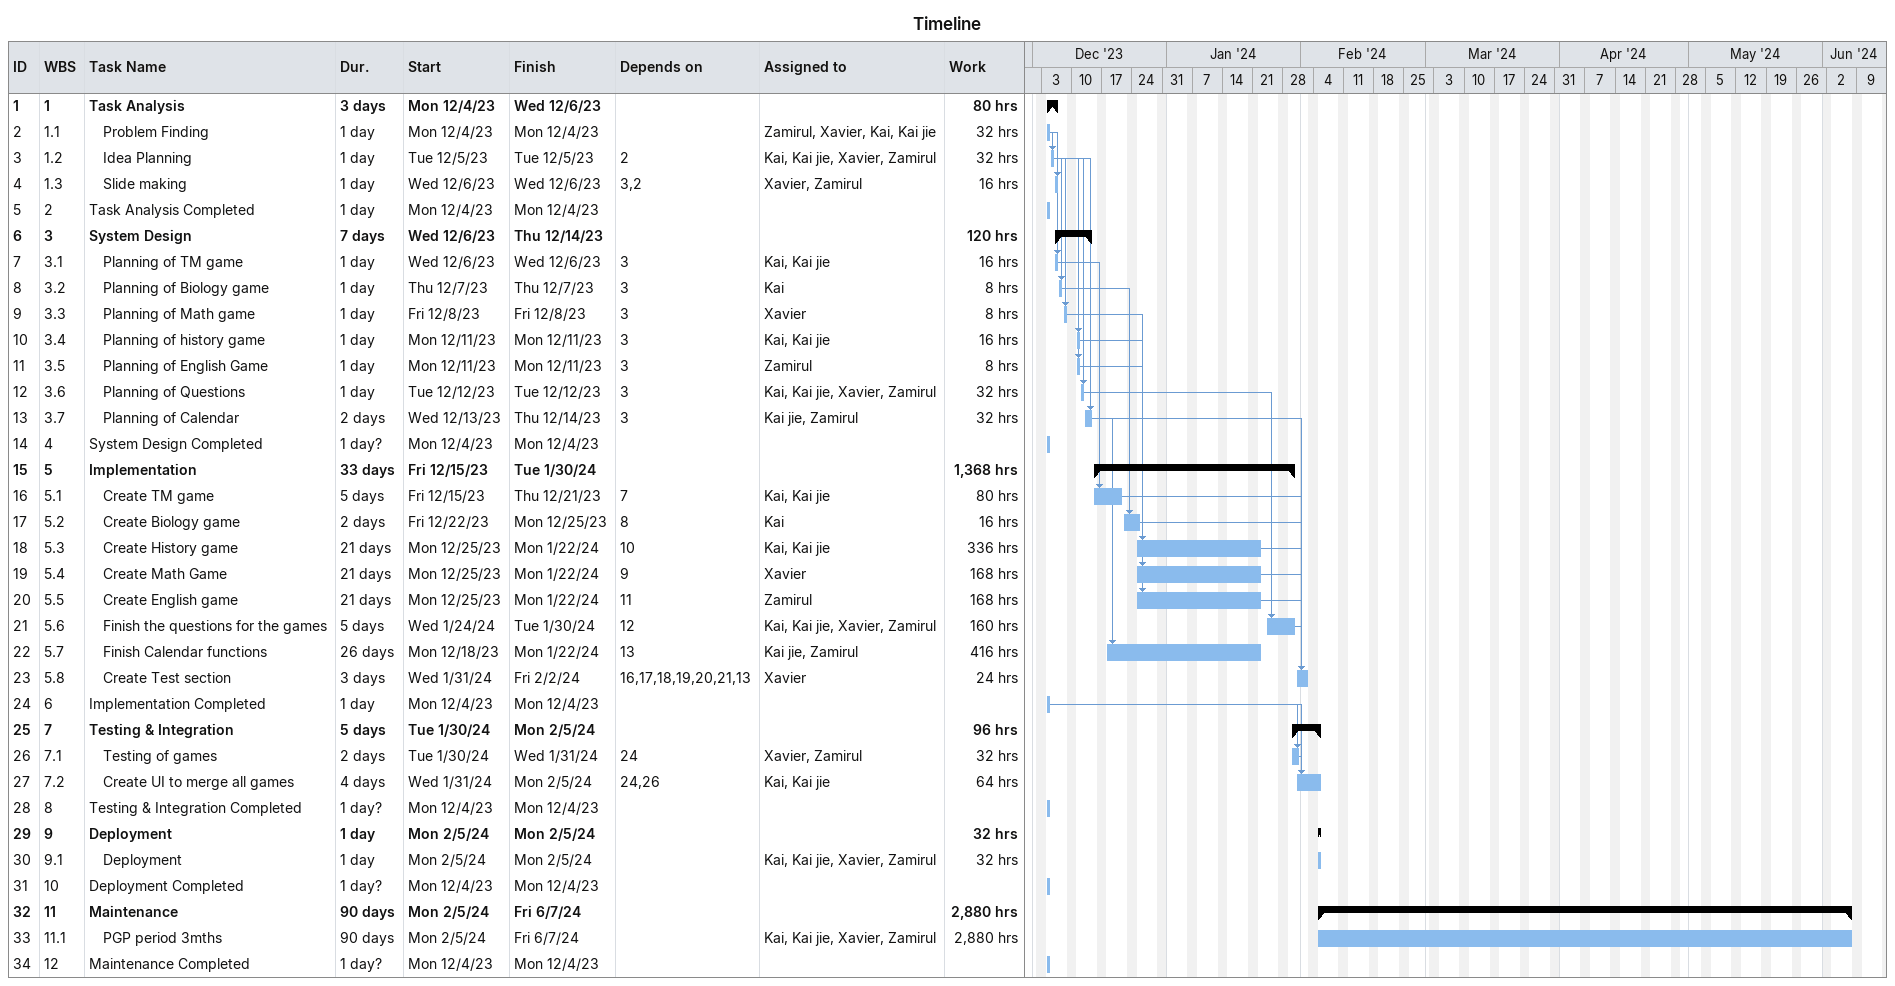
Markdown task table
Timeline

| ID | WBS | Task | Duration | Start | Finish | Predecessors | Resources | Work (h) |
|---|---|---|---|---|---|---|---|---|
| 1 | 1 | **Task Analysis** | 3d | 2023-12-04 | 2023-12-06 |  |  | 80 |
| 2 | 1.1 | Problem Finding | 1d | 2023-12-04 | 2023-12-04 |  | Zamirul, Xavier, Kai, Kai jie | 32 |
| 3 | 1.2 | Idea Planning | 1d | 2023-12-05 | 2023-12-05 | 2 | Kai, Kai jie, Xavier, Zamirul | 32 |
| 4 | 1.3 | Slide making | 1d | 2023-12-06 | 2023-12-06 | 3, 2 | Xavier, Zamirul | 16 |
| 5 | 2 | Task Analysis Completed | 1d | 2023-12-04 | 2023-12-04 |  |  |  |
| 6 | 3 | **System Design** | 7d | 2023-12-06 | 2023-12-14 |  |  | 120 |
| 7 | 3.1 | Planning of TM game | 1d | 2023-12-06 | 2023-12-06 | 3 | Kai, Kai jie | 16 |
| 8 | 3.2 | Planning of Biology game | 1d | 2023-12-07 | 2023-12-07 | 3 | Kai | 8 |
| 9 | 3.3 | Planning of Math game | 1d | 2023-12-08 | 2023-12-08 | 3 | Xavier | 8 |
| 10 | 3.4 | Planning of history game | 1d | 2023-12-11 | 2023-12-11 | 3 | Kai, Kai jie | 16 |
| 11 | 3.5 | Planning of English Game | 1d | 2023-12-11 | 2023-12-11 | 3 | Zamirul | 8 |
| 12 | 3.6 | Planning of Questions | 1d | 2023-12-12 | 2023-12-12 | 3 | Kai, Kai jie, Xavier, Zamirul | 32 |
| 13 | 3.7 | Planning of Calendar | 2d | 2023-12-13 | 2023-12-14 | 3 | Kai jie, Zamirul | 32 |
| 14 | 4 | System Design Completed | 1d? | 2023-12-04 | 2023-12-04 |  |  |  |
| 15 | 5 | **Implementation** | 33d | 2023-12-15 | 2024-01-30 |  |  | 1368 |
| 16 | 5.1 | Create TM game | 5d | 2023-12-15 | 2023-12-21 | 7 | Kai, Kai jie | 80 |
| 17 | 5.2 | Create Biology game | 2d | 2023-12-22 | 2023-12-25 | 8 | Kai | 16 |
| 18 | 5.3 | Create History game | 21d | 2023-12-25 | 2024-01-22 | 10 | Kai, Kai jie | 336 |
| 19 | 5.4 | Create Math Game | 21d | 2023-12-25 | 2024-01-22 | 9 | Xavier | 168 |
| 20 | 5.5 | Create English game | 21d | 2023-12-25 | 2024-01-22 | 11 | Zamirul | 168 |
| 21 | 5.6 | Finish the questions for the games | 5d | 2024-01-24 | 2024-01-30 | 12 | Kai, Kai jie, Xavier, Zamirul | 160 |
| 22 | 5.7 | Finish Calendar functions | 26d | 2023-12-18 | 2024-01-22 | 13 | Kai jie, Zamirul | 416 |
| 23 | 5.8 | Create Test section | 3d | 2024-01-31 | 2024-02-02 | 16, 17, 18, 19, 20, 21, 13 | Xavier | 24 |
| 24 | 6 | Implementation Completed | 1d | 2023-12-04 | 2023-12-04 |  |  |  |
| 25 | 7 | **Testing & Integration** | 5d | 2024-01-30 | 2024-02-05 |  |  | 96 |
| 26 | 7.1 | Testing of games | 2d | 2024-01-30 | 2024-01-31 | 24 | Xavier, Zamirul | 32 |
| 27 | 7.2 | Create UI to merge all games | 4d | 2024-01-31 | 2024-02-05 | 24, 26 | Kai, Kai jie | 64 |
| 28 | 8 | Testing & Integration Completed | 1d? | 2023-12-04 | 2023-12-04 |  |  |  |
| 29 | 9 | **Deployment** | 1d | 2024-02-05 | 2024-02-05 |  |  | 32 |
| 30 | 9.1 | Deployment | 1d | 2024-02-05 | 2024-02-05 |  | Kai, Kai jie, Xavier, Zamirul | 32 |
| 31 | 10 | Deployment Completed | 1d? | 2023-12-04 | 2023-12-04 |  |  |  |
| 32 | 11 | **Maintenance** | 90d | 2024-02-05 | 2024-06-07 |  |  | 2880 |
| 33 | 11.1 | PGP period 3mths | 90d | 2024-02-05 | 2024-06-07 |  | Kai, Kai jie, Xavier, Zamirul | 2880 |
| 34 | 12 | Maintenance Completed | 1d? | 2023-12-04 | 2023-12-04 |  |  |  |
